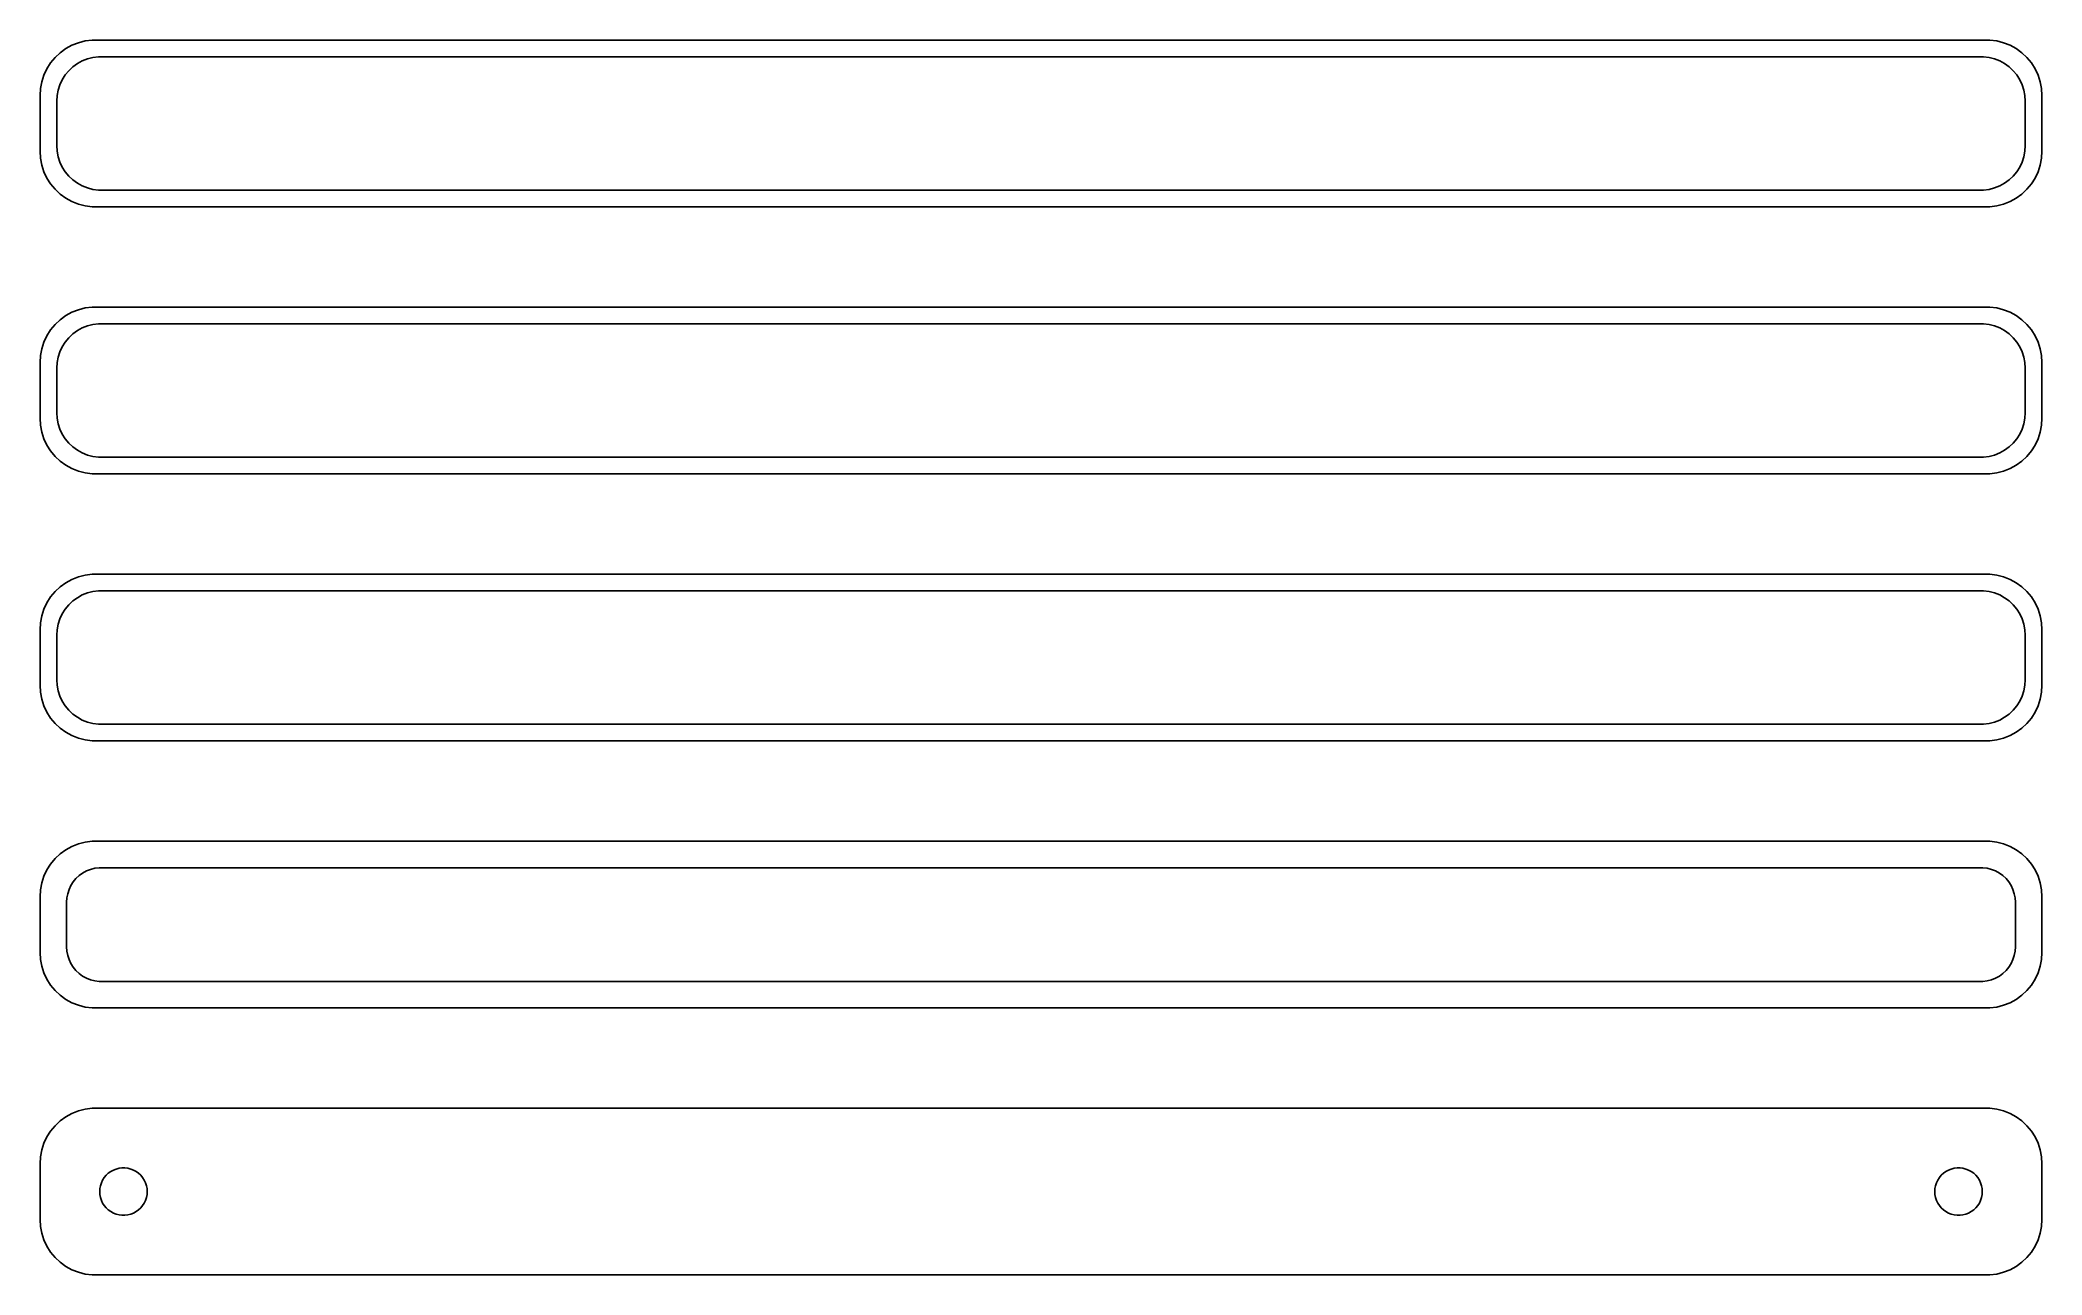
# Model space of a CAD drawing. Header units: metres. Extents: x -90 to 90, y 113 to 223.
import ezdxf

# ---------------------------------------------------------------- set-up
doc = ezdxf.new("R2010")
doc.units = ezdxf.units.M

msp = doc.modelspace()

# ---------------------------------------------------------------- linework, layer by layer
for p, q in [((-86.5451, 223.255), (-87.1289, 223.024)), ((-85.9369, 223.411), (-86.5451, 223.255)), ((-85.3139, 223.49), (-85.9369, 223.411)), ((85.3139, 223.49), (-85.3139, 223.49)), ((85.9369, 223.411), (85.3139, 223.49)), ((86.5451, 223.255), (85.9369, 223.411)), ((87.1289, 223.024), (86.5451, 223.255)), ((-89.0451, 221.439), (-89.3815, 220.909)), ((-88.6448, 221.923), (-89.0451, 221.439)), ((-88.1871, 222.353), (-88.6448, 221.923)), ((-87.6791, 222.722), (-88.1871, 222.353)), ((-87.1289, 223.024), (-87.6791, 222.722)), ((-86.6433, 221.377), (-86.2031, 221.619)), ((-86.2031, 221.619), (-85.7361, 221.804)), ((-85.7361, 221.804), (-85.2495, 221.929)), ((-85.2495, 221.929), (-84.7512, 221.992)), ((-84.7512, 221.992), (84.7512, 221.992)), ((84.7512, 221.992), (85.2495, 221.929)), ((85.2495, 221.929), (85.7361, 221.804)), ((85.7361, 221.804), (86.2031, 221.619)), ((86.2031, 221.619), (86.6433, 221.377)), ((87.6791, 222.722), (87.1289, 223.024)), ((88.1871, 222.353), (87.6791, 222.722)), ((88.6448, 221.923), (88.1871, 222.353)), ((89.0451, 221.439), (88.6448, 221.923)), ((89.3815, 220.909), (89.0451, 221.439)), ((-89.8429, 219.743), (-89.9606, 219.127)), ((-89.6489, 220.341), (-89.8429, 219.743)), ((-89.3815, 220.909), (-89.6489, 220.341)), ((-88.2191, 219.472), (-88.0052, 219.927)), ((-88.0052, 219.927), (-87.7361, 220.351)), ((-87.7361, 220.351), (-87.4159, 220.738)), ((-87.4159, 220.738), (-87.0497, 221.082)), ((-87.0497, 221.082), (-86.6433, 221.377)), ((86.6433, 221.377), (87.0497, 221.082)), ((87.0497, 221.082), (87.4159, 220.738)), ((87.4159, 220.738), (87.7361, 220.351)), ((87.7361, 220.351), (88.0052, 219.927)), ((88.0052, 219.927), (88.2191, 219.472)), ((89.6489, 220.341), (89.3815, 220.909)), ((89.8429, 219.743), (89.6489, 220.341)), ((89.9606, 219.127), (89.8429, 219.743)), ((-89.9606, 219.127), (-90, 218.5)), ((-90, 218.5), (-90, 213.5)), ((-88.5, 218), (-88.4685, 218.501)), ((-88.5, 214), (-88.5, 218)), ((-88.4685, 218.501), (-88.3743, 218.995)), ((-88.3743, 218.995), (-88.2191, 219.472)), ((88.2191, 219.472), (88.3743, 218.995)), ((88.3743, 218.995), (88.4685, 218.501)), ((88.4685, 218.501), (88.5, 218)), ((88.5, 218), (88.5, 214)), ((90, 218.5), (89.9606, 219.127)), ((90, 213.5), (90, 218.5)), ((-90, 213.5), (-89.9606, 212.873)), ((-89.9606, 212.873), (-89.8429, 212.257)), ((-88.4685, 213.499), (-88.5, 214)), ((-88.3743, 213.005), (-88.4685, 213.499)), ((-88.2191, 212.528), (-88.3743, 213.005)), ((-88.0052, 212.073), (-88.2191, 212.528)), ((88.2191, 212.528), (88.0052, 212.073)), ((88.3743, 213.005), (88.2191, 212.528)), ((88.4685, 213.499), (88.3743, 213.005)), ((88.5, 214), (88.4685, 213.499)), ((89.8429, 212.257), (89.9606, 212.873)), ((89.9606, 212.873), (90, 213.5)), ((-89.8429, 212.257), (-89.6489, 211.659)), ((-89.6489, 211.659), (-89.3815, 211.091)), ((-89.3815, 211.091), (-89.0451, 210.561)), ((-87.7361, 211.649), (-88.0052, 212.073)), ((-87.4159, 211.262), (-87.7361, 211.649)), ((-87.0497, 210.918), (-87.4159, 211.262)), ((-86.6433, 210.623), (-87.0497, 210.918)), ((-86.2031, 210.381), (-86.6433, 210.623)), ((86.6433, 210.623), (86.2031, 210.381)), ((87.0497, 210.918), (86.6433, 210.623)), ((87.4159, 211.262), (87.0497, 210.918)), ((87.7361, 211.649), (87.4159, 211.262)), ((88.0052, 212.073), (87.7361, 211.649)), ((89.0451, 210.561), (89.3815, 211.091)), ((89.3815, 211.091), (89.6489, 211.659)), ((89.6489, 211.659), (89.8429, 212.257)), ((-89.0451, 210.561), (-88.6448, 210.077)), ((-88.6448, 210.077), (-88.1871, 209.647)), ((-88.1871, 209.647), (-87.6791, 209.278)), ((-87.6791, 209.278), (-87.1289, 208.976)), ((-87.1289, 208.976), (-86.5451, 208.745)), ((-85.7361, 210.196), (-86.2031, 210.381)), ((-85.2495, 210.071), (-85.7361, 210.196)), ((-84.7512, 210.008), (-85.2495, 210.071)), ((84.7512, 210.008), (-84.7512, 210.008)), ((85.2495, 210.071), (84.7512, 210.008)), ((85.7361, 210.196), (85.2495, 210.071)), ((86.2031, 210.381), (85.7361, 210.196)), ((86.5451, 208.745), (87.1289, 208.976)), ((87.1289, 208.976), (87.6791, 209.278)), ((87.6791, 209.278), (88.1871, 209.647)), ((88.1871, 209.647), (88.6448, 210.077)), ((88.6448, 210.077), (89.0451, 210.561)), ((-86.5451, 208.745), (-85.9369, 208.589)), ((-85.9369, 208.589), (-85.3139, 208.51)), ((-85.3139, 208.51), (85.3139, 208.51)), ((85.3139, 208.51), (85.9369, 208.589)), ((85.9369, 208.589), (86.5451, 208.745)), ((-88.1871, 198.353), (-88.6448, 197.923)), ((-87.6791, 198.722), (-88.1871, 198.353)), ((-87.1289, 199.024), (-87.6791, 198.722)), ((-86.5451, 199.255), (-87.1289, 199.024)), ((-85.9369, 199.411), (-86.5451, 199.255)), ((-85.3139, 199.49), (-85.9369, 199.411)), ((85.3139, 199.49), (-85.3139, 199.49)), ((85.9369, 199.411), (85.3139, 199.49)), ((86.5451, 199.255), (85.9369, 199.411)), ((87.1289, 199.024), (86.5451, 199.255)), ((87.6791, 198.722), (87.1289, 199.024)), ((88.1871, 198.353), (87.6791, 198.722)), ((88.6448, 197.923), (88.1871, 198.353)), ((-89.6489, 196.341), (-89.8429, 195.743)), ((-89.3815, 196.909), (-89.6489, 196.341)), ((-89.0451, 197.439), (-89.3815, 196.909)), ((-88.6448, 197.923), (-89.0451, 197.439)), ((-88.0052, 195.927), (-87.7361, 196.351)), ((-87.7361, 196.351), (-87.4159, 196.738)), ((-87.4159, 196.738), (-87.0497, 197.082)), ((-87.0497, 197.082), (-86.6433, 197.377)), ((-86.6433, 197.377), (-86.2031, 197.619)), ((-86.2031, 197.619), (-85.7361, 197.804)), ((-85.7361, 197.804), (-85.2495, 197.929)), ((-85.2495, 197.929), (-84.7512, 197.992)), ((-84.7512, 197.992), (84.7512, 197.992)), ((84.7512, 197.992), (85.2495, 197.929)), ((85.2495, 197.929), (85.7361, 197.804)), ((85.7361, 197.804), (86.2031, 197.619)), ((86.2031, 197.619), (86.6433, 197.377)), ((86.6433, 197.377), (87.0497, 197.082)), ((87.0497, 197.082), (87.4159, 196.738)), ((87.4159, 196.738), (87.7361, 196.351)), ((87.7361, 196.351), (88.0052, 195.927)), ((89.0451, 197.439), (88.6448, 197.923)), ((89.3815, 196.909), (89.0451, 197.439)), ((89.6489, 196.341), (89.3815, 196.909)), ((89.8429, 195.743), (89.6489, 196.341)), ((-89.9606, 195.127), (-90, 194.5)), ((-90, 194.5), (-90, 189.5)), ((-89.8429, 195.743), (-89.9606, 195.127)), ((-88.5, 194), (-88.4685, 194.501)), ((-88.4685, 194.501), (-88.3743, 194.995)), ((-88.3743, 194.995), (-88.2191, 195.472)), ((-88.2191, 195.472), (-88.0052, 195.927)), ((88.0052, 195.927), (88.2191, 195.472)), ((88.2191, 195.472), (88.3743, 194.995)), ((88.3743, 194.995), (88.4685, 194.501)), ((88.4685, 194.501), (88.5, 194)), ((89.9606, 195.127), (89.8429, 195.743)), ((90, 194.5), (89.9606, 195.127)), ((90, 189.5), (90, 194.5)), ((-88.5, 190), (-88.5, 194)), ((88.5, 194), (88.5, 190)), ((-90, 189.5), (-89.9606, 188.873)), ((-88.4685, 189.499), (-88.5, 190)), ((-88.3743, 189.005), (-88.4685, 189.499)), ((-88.2191, 188.528), (-88.3743, 189.005)), ((88.3743, 189.005), (88.2191, 188.528)), ((88.4685, 189.499), (88.3743, 189.005)), ((88.5, 190), (88.4685, 189.499)), ((89.9606, 188.873), (90, 189.5)), ((-89.9606, 188.873), (-89.8429, 188.257)), ((-89.8429, 188.257), (-89.6489, 187.659)), ((-89.6489, 187.659), (-89.3815, 187.091)), ((-88.0052, 188.073), (-88.2191, 188.528)), ((-87.7361, 187.649), (-88.0052, 188.073)), ((-87.4159, 187.262), (-87.7361, 187.649)), ((-87.0497, 186.918), (-87.4159, 187.262)), ((87.4159, 187.262), (87.0497, 186.918)), ((87.7361, 187.649), (87.4159, 187.262)), ((88.0052, 188.073), (87.7361, 187.649)), ((88.2191, 188.528), (88.0052, 188.073)), ((89.3815, 187.091), (89.6489, 187.659)), ((89.6489, 187.659), (89.8429, 188.257)), ((89.8429, 188.257), (89.9606, 188.873)), ((-89.3815, 187.091), (-89.0451, 186.561)), ((-89.0451, 186.561), (-88.6448, 186.077)), ((-88.6448, 186.077), (-88.1871, 185.647)), ((-88.1871, 185.647), (-87.6791, 185.278)), ((-86.6433, 186.623), (-87.0497, 186.918)), ((-86.2031, 186.381), (-86.6433, 186.623)), ((-85.7361, 186.196), (-86.2031, 186.381)), ((-85.2495, 186.071), (-85.7361, 186.196)), ((-84.7512, 186.008), (-85.2495, 186.071)), ((84.7512, 186.008), (-84.7512, 186.008)), ((85.2495, 186.071), (84.7512, 186.008)), ((85.7361, 186.196), (85.2495, 186.071)), ((86.2031, 186.381), (85.7361, 186.196)), ((86.6433, 186.623), (86.2031, 186.381)), ((87.0497, 186.918), (86.6433, 186.623)), ((87.6791, 185.278), (88.1871, 185.647)), ((88.1871, 185.647), (88.6448, 186.077)), ((88.6448, 186.077), (89.0451, 186.561)), ((89.0451, 186.561), (89.3815, 187.091)), ((-87.6791, 185.278), (-87.1289, 184.976)), ((-87.1289, 184.976), (-86.5451, 184.745)), ((-86.5451, 184.745), (-85.9369, 184.589)), ((-85.9369, 184.589), (-85.3139, 184.51)), ((-85.3139, 184.51), (85.3139, 184.51)), ((85.3139, 184.51), (85.9369, 184.589)), ((85.9369, 184.589), (86.5451, 184.745)), ((86.5451, 184.745), (87.1289, 184.976)), ((87.1289, 184.976), (87.6791, 185.278)), ((-87.6791, 174.722), (-88.1871, 174.353)), ((-87.1289, 175.024), (-87.6791, 174.722)), ((-86.5451, 175.255), (-87.1289, 175.024)), ((-85.9369, 175.411), (-86.5451, 175.255)), ((-85.3139, 175.49), (-85.9369, 175.411)), ((85.3139, 175.49), (-85.3139, 175.49)), ((85.9369, 175.411), (85.3139, 175.49)), ((86.5451, 175.255), (85.9369, 175.411)), ((87.1289, 175.024), (86.5451, 175.255)), ((87.6791, 174.722), (87.1289, 175.024)), ((88.1871, 174.353), (87.6791, 174.722)), ((-89.3815, 172.909), (-89.6489, 172.341)), ((-89.0451, 173.439), (-89.3815, 172.909)), ((-88.6448, 173.923), (-89.0451, 173.439)), ((-88.1871, 174.353), (-88.6448, 173.923)), ((-87.4159, 172.738), (-87.0497, 173.082)), ((-87.0497, 173.082), (-86.6433, 173.377)), ((-86.6433, 173.377), (-86.2031, 173.619)), ((-86.2031, 173.619), (-85.7361, 173.804)), ((-85.7361, 173.804), (-85.2495, 173.929)), ((-85.2495, 173.929), (-84.7512, 173.992)), ((-84.7512, 173.992), (84.7512, 173.992)), ((84.7512, 173.992), (85.2495, 173.929)), ((85.2495, 173.929), (85.7361, 173.804)), ((85.7361, 173.804), (86.2031, 173.619)), ((86.2031, 173.619), (86.6433, 173.377)), ((86.6433, 173.377), (87.0497, 173.082)), ((87.0497, 173.082), (87.4159, 172.738)), ((88.6448, 173.923), (88.1871, 174.353)), ((89.0451, 173.439), (88.6448, 173.923)), ((89.3815, 172.909), (89.0451, 173.439)), ((89.6489, 172.341), (89.3815, 172.909)), ((-89.9606, 171.127), (-90, 170.5)), ((-89.8429, 171.743), (-89.9606, 171.127)), ((-89.6489, 172.341), (-89.8429, 171.743)), ((-88.3743, 170.995), (-88.2191, 171.472)), ((-88.2191, 171.472), (-88.0052, 171.927)), ((-88.0052, 171.927), (-87.7361, 172.351)), ((-87.7361, 172.351), (-87.4159, 172.738)), ((87.4159, 172.738), (87.7361, 172.351)), ((87.7361, 172.351), (88.0052, 171.927)), ((88.0052, 171.927), (88.2191, 171.472)), ((88.2191, 171.472), (88.3743, 170.995)), ((89.8429, 171.743), (89.6489, 172.341)), ((89.9606, 171.127), (89.8429, 171.743)), ((90, 170.5), (89.9606, 171.127)), ((-90, 170.5), (-90, 165.5)), ((-88.5, 170), (-88.4685, 170.501)), ((-88.5, 166), (-88.5, 170)), ((-88.4685, 170.501), (-88.3743, 170.995)), ((88.3743, 170.995), (88.4685, 170.501)), ((88.4685, 170.501), (88.5, 170)), ((88.5, 170), (88.5, 166)), ((90, 165.5), (90, 170.5)), ((-88.4685, 165.499), (-88.5, 166)), ((88.5, 166), (88.4685, 165.499)), ((-90, 165.5), (-89.9606, 164.873)), ((-89.9606, 164.873), (-89.8429, 164.257)), ((-89.8429, 164.257), (-89.6489, 163.659)), ((-88.3743, 165.005), (-88.4685, 165.499)), ((-88.2191, 164.528), (-88.3743, 165.005)), ((-88.0052, 164.073), (-88.2191, 164.528)), ((-87.7361, 163.649), (-88.0052, 164.073)), ((88.0052, 164.073), (87.7361, 163.649)), ((88.2191, 164.528), (88.0052, 164.073)), ((88.3743, 165.005), (88.2191, 164.528)), ((88.4685, 165.499), (88.3743, 165.005)), ((89.6489, 163.659), (89.8429, 164.257)), ((89.8429, 164.257), (89.9606, 164.873)), ((89.9606, 164.873), (90, 165.5)), ((-89.6489, 163.659), (-89.3815, 163.091)), ((-89.3815, 163.091), (-89.0451, 162.561)), ((-89.0451, 162.561), (-88.6448, 162.077)), ((-88.6448, 162.077), (-88.1871, 161.647)), ((-87.4159, 163.262), (-87.7361, 163.649)), ((-87.0497, 162.918), (-87.4159, 163.262)), ((-86.6433, 162.623), (-87.0497, 162.918)), ((-86.2031, 162.381), (-86.6433, 162.623)), ((-85.7361, 162.196), (-86.2031, 162.381)), ((-85.2495, 162.071), (-85.7361, 162.196)), ((-84.7512, 162.008), (-85.2495, 162.071)), ((84.7512, 162.008), (-84.7512, 162.008)), ((85.2495, 162.071), (84.7512, 162.008)), ((85.7361, 162.196), (85.2495, 162.071)), ((86.2031, 162.381), (85.7361, 162.196)), ((86.6433, 162.623), (86.2031, 162.381)), ((87.0497, 162.918), (86.6433, 162.623)), ((87.4159, 163.262), (87.0497, 162.918)), ((87.7361, 163.649), (87.4159, 163.262)), ((88.1871, 161.647), (88.6448, 162.077)), ((88.6448, 162.077), (89.0451, 162.561)), ((89.0451, 162.561), (89.3815, 163.091)), ((89.3815, 163.091), (89.6489, 163.659)), ((-88.1871, 161.647), (-87.6791, 161.278)), ((-87.6791, 161.278), (-87.1289, 160.976)), ((-87.1289, 160.976), (-86.5451, 160.745)), ((-86.5451, 160.745), (-85.9369, 160.589)), ((-85.9369, 160.589), (-85.3139, 160.51)), ((-85.3139, 160.51), (85.3139, 160.51)), ((85.3139, 160.51), (85.9369, 160.589)), ((85.9369, 160.589), (86.5451, 160.745)), ((86.5451, 160.745), (87.1289, 160.976)), ((87.1289, 160.976), (87.6791, 161.278)), ((87.6791, 161.278), (88.1871, 161.647)), ((-86.5451, 151.255), (-87.1289, 151.024)), ((-85.9369, 151.411), (-86.5451, 151.255)), ((-85.3139, 151.49), (-85.9369, 151.411)), ((85.3139, 151.49), (-85.3139, 151.49)), ((85.9369, 151.411), (85.3139, 151.49)), ((86.5451, 151.255), (85.9369, 151.411)), ((87.1289, 151.024), (86.5451, 151.255)), ((-89.0451, 149.439), (-89.3815, 148.909)), ((-88.6448, 149.923), (-89.0451, 149.439)), ((-88.1871, 150.353), (-88.6448, 149.923)), ((-87.6791, 150.722), (-88.1871, 150.353)), ((-87.1289, 151.024), (-87.6791, 150.722)), ((87.6791, 150.722), (87.1289, 151.024)), ((88.1871, 150.353), (87.6791, 150.722)), ((88.6448, 149.923), (88.1871, 150.353)), ((89.0451, 149.439), (88.6448, 149.923)), ((89.3815, 148.909), (89.0451, 149.439)), ((-89.8429, 147.743), (-89.9606, 147.127)), ((-89.6489, 148.341), (-89.8429, 147.743)), ((-89.3815, 148.909), (-89.6489, 148.341)), ((-87.2279, 147.5), (-87.0184, 147.83)), ((-87.0184, 147.83), (-86.7692, 148.131)), ((-86.7692, 148.131), (-86.4843, 148.399)), ((-86.4843, 148.399), (-86.168, 148.628)), ((-86.168, 148.628), (-85.8254, 148.817)), ((-85.8254, 148.817), (-85.4619, 148.961)), ((-85.4619, 148.961), (-85.0833, 149.058)), ((-85.0833, 149.058), (-84.6955, 149.107)), ((-84.6955, 149.107), (84.6955, 149.107)), ((84.6955, 149.107), (85.0833, 149.058)), ((85.0833, 149.058), (85.4619, 148.961)), ((85.4619, 148.961), (85.8254, 148.817)), ((85.8254, 148.817), (86.168, 148.628)), ((86.168, 148.628), (86.4843, 148.399)), ((86.4843, 148.399), (86.7692, 148.131)), ((86.7692, 148.131), (87.0184, 147.83)), ((87.0184, 147.83), (87.2279, 147.5)), ((89.6489, 148.341), (89.3815, 148.909)), ((89.8429, 147.743), (89.6489, 148.341)), ((89.9606, 147.127), (89.8429, 147.743)), ((-89.9606, 147.127), (-90, 146.5)), ((-90, 146.5), (-90, 141.5)), ((-87.6129, 146), (-87.5884, 146.39)), ((-87.6129, 142), (-87.6129, 146)), ((-87.5884, 146.39), (-87.5151, 146.774)), ((-87.5151, 146.774), (-87.3943, 147.146)), ((-87.3943, 147.146), (-87.2279, 147.5)), ((87.2279, 147.5), (87.3943, 147.146)), ((87.3943, 147.146), (87.5151, 146.774)), ((87.5151, 146.774), (87.5884, 146.39)), ((87.5884, 146.39), (87.6129, 146)), ((87.6129, 146), (87.6129, 142)), ((90, 146.5), (89.9606, 147.127)), ((90, 141.5), (90, 146.5)), ((-90, 141.5), (-89.9606, 140.873)), ((-89.9606, 140.873), (-89.8429, 140.257)), ((-87.5884, 141.61), (-87.6129, 142)), ((-87.5151, 141.226), (-87.5884, 141.61)), ((-87.3943, 140.854), (-87.5151, 141.226)), ((-87.2279, 140.5), (-87.3943, 140.854)), ((-87.0184, 140.17), (-87.2279, 140.5)), ((87.2279, 140.5), (87.0184, 140.17)), ((87.3943, 140.854), (87.2279, 140.5)), ((87.5151, 141.226), (87.3943, 140.854)), ((87.5884, 141.61), (87.5151, 141.226)), ((87.6129, 142), (87.5884, 141.61)), ((89.8429, 140.257), (89.9606, 140.873)), ((89.9606, 140.873), (90, 141.5)), ((-89.8429, 140.257), (-89.6489, 139.659)), ((-89.6489, 139.659), (-89.3815, 139.091)), ((-89.3815, 139.091), (-89.0451, 138.561)), ((-86.7692, 139.869), (-87.0184, 140.17)), ((-86.4843, 139.601), (-86.7692, 139.869)), ((-86.168, 139.372), (-86.4843, 139.601)), ((-85.8254, 139.183), (-86.168, 139.372)), ((-85.4619, 139.039), (-85.8254, 139.183)), ((-85.0833, 138.942), (-85.4619, 139.039)), ((-84.6955, 138.893), (-85.0833, 138.942)), ((84.6955, 138.893), (-84.6955, 138.893)), ((85.0833, 138.942), (84.6955, 138.893)), ((85.4619, 139.039), (85.0833, 138.942)), ((85.8254, 139.183), (85.4619, 139.039)), ((86.168, 139.372), (85.8254, 139.183)), ((86.4843, 139.601), (86.168, 139.372)), ((86.7692, 139.869), (86.4843, 139.601)), ((87.0184, 140.17), (86.7692, 139.869)), ((89.0451, 138.561), (89.3815, 139.091)), ((89.3815, 139.091), (89.6489, 139.659)), ((89.6489, 139.659), (89.8429, 140.257)), ((-89.0451, 138.561), (-88.6448, 138.077)), ((-88.6448, 138.077), (-88.1871, 137.647)), ((-88.1871, 137.647), (-87.6791, 137.278)), ((-87.6791, 137.278), (-87.1289, 136.976)), ((-87.1289, 136.976), (-86.5451, 136.745)), ((86.5451, 136.745), (87.1289, 136.976)), ((87.1289, 136.976), (87.6791, 137.278)), ((87.6791, 137.278), (88.1871, 137.647)), ((88.1871, 137.647), (88.6448, 138.077)), ((88.6448, 138.077), (89.0451, 138.561)), ((-86.5451, 136.745), (-85.9369, 136.589)), ((-85.9369, 136.589), (-85.3139, 136.51)), ((-85.3139, 136.51), (85.3139, 136.51)), ((85.3139, 136.51), (85.9369, 136.589)), ((85.9369, 136.589), (86.5451, 136.745)), ((-88.1871, 126.353), (-88.6448, 125.923)), ((-87.6791, 126.722), (-88.1871, 126.353)), ((-87.1289, 127.024), (-87.6791, 126.722)), ((-86.5451, 127.255), (-87.1289, 127.024)), ((-85.9369, 127.411), (-86.5451, 127.255)), ((-85.3139, 127.49), (-85.9369, 127.411)), ((85.3139, 127.49), (-85.3139, 127.49)), ((85.9369, 127.411), (85.3139, 127.49)), ((86.5451, 127.255), (85.9369, 127.411)), ((87.1289, 127.024), (86.5451, 127.255)), ((87.6791, 126.722), (87.1289, 127.024)), ((88.1871, 126.353), (87.6791, 126.722)), ((88.6448, 125.923), (88.1871, 126.353)), ((-89.6489, 124.341), (-89.8429, 123.743)), ((-89.3815, 124.909), (-89.6489, 124.341)), ((-89.0451, 125.439), (-89.3815, 124.909)), ((-88.6448, 125.923), (-89.0451, 125.439)), ((89.0451, 125.439), (88.6448, 125.923)), ((89.3815, 124.909), (89.0451, 125.439)), ((89.6489, 124.341), (89.3815, 124.909)), ((89.8429, 123.743), (89.6489, 124.341)), ((-89.9606, 123.127), (-90, 122.5)), ((-90, 122.5), (-90, 117.5)), ((-89.8429, 123.743), (-89.9606, 123.127)), ((89.9606, 123.127), (89.8429, 123.743)), ((90, 122.5), (89.9606, 123.127)), ((90, 117.5), (90, 122.5)), ((-84.5682, 120.531), (-84.4853, 120.786)), ((-84.4853, 120.786), (-84.3712, 121.029)), ((-84.3712, 121.029), (-84.2275, 121.255)), ((-84.2275, 121.255), (-84.0566, 121.462)), ((-84.0566, 121.462), (-83.8611, 121.645)), ((-83.8611, 121.645), (-83.6441, 121.803)), ((-83.6441, 121.803), (-83.4092, 121.932)), ((-83.4092, 121.932), (-83.1598, 122.031)), ((-83.1598, 122.031), (-82.9001, 122.097)), ((-82.9001, 122.097), (-82.6341, 122.131)), ((-82.6341, 122.131), (-82.3659, 122.131)), ((-82.3659, 122.131), (-82.0999, 122.097)), ((-82.0999, 122.097), (-81.8401, 122.031)), ((-81.8401, 122.031), (-81.5908, 121.932)), ((-81.5908, 121.932), (-81.3559, 121.803)), ((-81.3559, 121.803), (-81.1389, 121.645)), ((-81.1389, 121.645), (-80.9434, 121.462)), ((-80.9434, 121.462), (-80.7725, 121.255)), ((-80.7725, 121.255), (-80.6288, 121.029)), ((-80.6288, 121.029), (-80.5146, 120.786)), ((-80.5146, 120.786), (-80.4318, 120.531)), ((80.4318, 120.531), (80.5146, 120.786)), ((80.5146, 120.786), (80.6288, 121.029)), ((80.6288, 121.029), (80.7725, 121.255)), ((80.7725, 121.255), (80.9434, 121.462)), ((80.9434, 121.462), (81.1389, 121.645)), ((81.1389, 121.645), (81.3559, 121.803)), ((81.3559, 121.803), (81.5908, 121.932)), ((81.5908, 121.932), (81.8401, 122.031)), ((81.8401, 122.031), (82.0999, 122.097)), ((82.0999, 122.097), (82.3659, 122.131)), ((82.3659, 122.131), (82.6341, 122.131)), ((82.6341, 122.131), (82.9001, 122.097)), ((82.9001, 122.097), (83.1598, 122.031)), ((83.1598, 122.031), (83.4092, 121.932)), ((83.4092, 121.932), (83.6441, 121.803)), ((83.6441, 121.803), (83.8611, 121.645)), ((83.8611, 121.645), (84.0566, 121.462)), ((84.0566, 121.462), (84.2275, 121.255)), ((84.2275, 121.255), (84.3712, 121.029)), ((84.3712, 121.029), (84.4853, 120.786)), ((84.4853, 120.786), (84.5682, 120.531)), ((-84.6353, 120), (-84.6185, 120.268)), ((-84.6185, 119.732), (-84.6353, 120)), ((-84.6185, 120.268), (-84.5682, 120.531)), ((-84.5682, 119.469), (-84.6185, 119.732)), ((-84.4853, 119.214), (-84.5682, 119.469)), ((-84.3712, 118.971), (-84.4853, 119.214)), ((-84.2275, 118.745), (-84.3712, 118.971)), ((-80.6288, 118.971), (-80.7725, 118.745)), ((-80.5146, 119.214), (-80.6288, 118.971)), ((-80.4318, 119.469), (-80.5146, 119.214)), ((-80.4318, 120.531), (-80.3815, 120.268)), ((-80.3815, 119.732), (-80.4318, 119.469)), ((-80.3815, 120.268), (-80.3647, 120)), ((-80.3647, 120), (-80.3815, 119.732)), ((80.3647, 120), (80.3815, 120.268)), ((80.3815, 119.732), (80.3647, 120)), ((80.3815, 120.268), (80.4318, 120.531)), ((80.4318, 119.469), (80.3815, 119.732)), ((80.5146, 119.214), (80.4318, 119.469)), ((80.6288, 118.971), (80.5146, 119.214)), ((80.7725, 118.745), (80.6288, 118.971)), ((84.3712, 118.971), (84.2275, 118.745)), ((84.4853, 119.214), (84.3712, 118.971)), ((84.5682, 119.469), (84.4853, 119.214)), ((84.5682, 120.531), (84.6185, 120.268)), ((84.6185, 119.732), (84.5682, 119.469)), ((84.6185, 120.268), (84.6353, 120)), ((84.6353, 120), (84.6185, 119.732)), ((-90, 117.5), (-89.9606, 116.873)), ((-84.0566, 118.538), (-84.2275, 118.745)), ((-83.8611, 118.355), (-84.0566, 118.538)), ((-83.6441, 118.197), (-83.8611, 118.355)), ((-83.4092, 118.068), (-83.6441, 118.197)), ((-83.1598, 117.969), (-83.4092, 118.068)), ((-82.9001, 117.903), (-83.1598, 117.969)), ((-82.6341, 117.869), (-82.9001, 117.903)), ((-82.3659, 117.869), (-82.6341, 117.869)), ((-82.0999, 117.903), (-82.3659, 117.869)), ((-81.8401, 117.969), (-82.0999, 117.903)), ((-81.5908, 118.068), (-81.8401, 117.969)), ((-81.3559, 118.197), (-81.5908, 118.068)), ((-81.1389, 118.355), (-81.3559, 118.197)), ((-80.9434, 118.538), (-81.1389, 118.355)), ((-80.7725, 118.745), (-80.9434, 118.538)), ((80.9434, 118.538), (80.7725, 118.745)), ((81.1389, 118.355), (80.9434, 118.538)), ((81.3559, 118.197), (81.1389, 118.355)), ((81.5908, 118.068), (81.3559, 118.197)), ((81.8401, 117.969), (81.5908, 118.068)), ((82.0999, 117.903), (81.8401, 117.969)), ((82.3659, 117.869), (82.0999, 117.903)), ((82.6341, 117.869), (82.3659, 117.869)), ((82.9001, 117.903), (82.6341, 117.869)), ((83.1598, 117.969), (82.9001, 117.903)), ((83.4092, 118.068), (83.1598, 117.969)), ((83.6441, 118.197), (83.4092, 118.068)), ((83.8611, 118.355), (83.6441, 118.197)), ((84.0566, 118.538), (83.8611, 118.355)), ((84.2275, 118.745), (84.0566, 118.538)), ((89.9606, 116.873), (90, 117.5)), ((-89.9606, 116.873), (-89.8429, 116.257)), ((-89.8429, 116.257), (-89.6489, 115.659)), ((-89.6489, 115.659), (-89.3815, 115.091)), ((89.3815, 115.091), (89.6489, 115.659)), ((89.6489, 115.659), (89.8429, 116.257)), ((89.8429, 116.257), (89.9606, 116.873)), ((-89.3815, 115.091), (-89.0451, 114.561)), ((-89.0451, 114.561), (-88.6448, 114.077)), ((-88.6448, 114.077), (-88.1871, 113.647)), ((-88.1871, 113.647), (-87.6791, 113.278)), ((87.6791, 113.278), (88.1871, 113.647)), ((88.1871, 113.647), (88.6448, 114.077)), ((88.6448, 114.077), (89.0451, 114.561)), ((89.0451, 114.561), (89.3815, 115.091)), ((-87.6791, 113.278), (-87.1289, 112.976)), ((-87.1289, 112.976), (-86.5451, 112.745)), ((-86.5451, 112.745), (-85.9369, 112.589)), ((-85.9369, 112.589), (-85.3139, 112.51)), ((-85.3139, 112.51), (85.3139, 112.51)), ((85.3139, 112.51), (85.9369, 112.589)), ((85.9369, 112.589), (86.5451, 112.745)), ((86.5451, 112.745), (87.1289, 112.976)), ((87.1289, 112.976), (87.6791, 113.278))]:
    msp.add_line(p, q)

doc.saveas('drawing.dxf')
